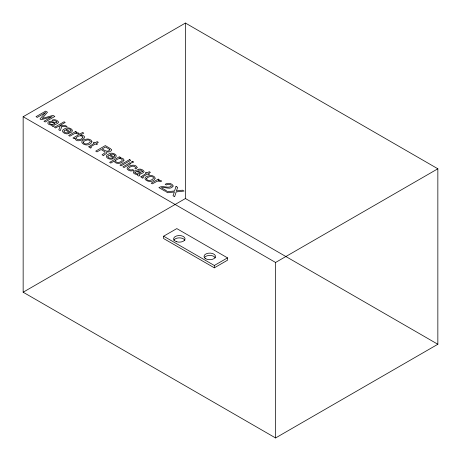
<?xml version="1.0" encoding="UTF-8"?>
<svg xmlns="http://www.w3.org/2000/svg" width="461" height="461" viewBox="0 0 461 461"><rect width="100%" height="100%" fill="white"/><g stroke="black" fill="none" stroke-linecap="round" stroke-linejoin="round"><path stroke-width="0.69" d="M23.154 116.737L185.426 23.05L437.846 168.784L437.846 344.263L275.574 437.95L23.154 292.216L23.154 116.737L275.574 262.47L437.846 168.784M23.154 292.216L185.426 198.53L437.846 344.263M163.626 236.205L176.805 228.598L227.509 257.866L227.509 260.211L214.325 267.824L163.626 238.55L163.626 236.205L214.325 265.478L227.509 257.866M275.574 262.47L275.574 437.95M214.325 265.478L214.325 267.824M185.426 23.05L185.426 198.53M204.223 257.889A5.734 3.313 0 0 1 209.767 255.434A5.734 3.313 0 0 1 215.304 257.889M173.803 240.325A5.734 3.313 0 0 1 179.341 237.87A5.734 3.313 0 0 1 184.884 240.325M137.136 167.401L136.047 169.06L134.906 168.398L135.505 167.504L135.338 167.038C133.373 165.245 130.025 166.444 128.636 168.38A2.04 1.176 0 0 0 128.913 169.32L130.918 170.017L132.739 169.648L133.88 170.311L132.33 170.806A3.394 1.959 0 0 1 130.163 170.841C121.053 168.202 135.033 161.846 137.136 167.401M88.806 146.788L90.506 148.125L91.434 147.589L90.615 147.059L90.857 146.633L95.427 143.999L96.545 144.645L97.502 144.086L96.384 143.44L98.337 142.316L97.15 141.631L95.197 142.754L94.251 142.207L93.289 142.766L94.234 143.313L88.806 146.788M140.859 176.84L142.564 178.182L143.492 177.646L142.674 177.116L142.916 176.69L147.485 174.051L148.598 174.696L149.56 174.143L148.442 173.497L150.395 172.368L149.208 171.682L147.255 172.812L146.304 172.264L145.348 172.817L146.293 173.365L140.859 176.84M63.97 131.172C64.183 132.929 66.753 133.12 68.124 132.67L69.277 133.338C65.716 135.39 58.691 131.016 65.018 128.602C68.061 126.101 76.18 130.158 70.303 132.86L65.18 129.898L63.97 131.172M107.851 156.51C108.058 158.261 110.628 158.451 112 158.002L113.158 158.67C109.591 160.722 102.567 156.348 108.894 153.934C111.937 151.433 120.056 155.49 114.184 158.192L109.055 155.23L107.851 156.51M56.899 121.911L56.864 122.298C54.283 124.17 50.929 119.399 48.175 122.061C46.509 124.263 50.802 125.288 52.375 125.04L51.932 125.536L52.387 126.291L53.315 126.694L54.179 126.187C51.649 125.006 58.397 124.095 58.564 122.263L58.501 121.917C57.124 119.941 54.11 119.001 51.949 120.252L53.044 120.886L55.032 120.661L56.899 121.911M142.426 171.285L142.391 171.676C139.81 173.549 136.456 168.772 133.702 171.44C132.03 173.641 136.329 174.667 137.902 174.419L137.459 174.909L137.914 175.67L138.842 176.067L139.706 175.566C137.176 174.385 143.924 173.474 144.091 171.642L144.028 171.296C142.651 169.32 139.637 168.38 137.476 169.631L138.571 170.265L140.559 170.04L142.426 171.285M83.245 142.201L83.205 142.553C84.686 145.192 89.238 143.867 90.362 141.544L89.987 140.772L88.933 140.15A2.265 1.308 0 0 0 87.094 139.983L84.622 140.841L83.245 142.201M146.465 178.701L146.419 179.047C147.9 181.692 152.453 180.366 153.576 178.038L153.208 177.266L152.147 176.649A2.265 1.308 0 0 0 150.309 176.477L147.837 177.341L146.465 178.701M111.464 149.946L111.003 150.989L109.453 151.876L106.681 152.021L106.658 153.265L104.071 155.029L103.685 155.737L102.088 154.815L104.889 152.839L105.079 151.992L101.132 149.508L97.012 151.882L95.715 151.133L105.31 145.595L110.675 148.782L111.464 149.946M82.934 137.148C82.029 139.487 77.765 140.853 76.088 138.525L76.065 138.098C77.235 135.914 81.522 134.658 82.934 137.148M74.97 138.127C76.255 145.227 91.837 135.845 80.283 135.125L83.764 133.114L82.623 132.457L72.988 138.018L74.077 138.64L74.97 138.127M91.929 141.677C88.696 149.52 74.106 141.049 87.094 139.055A4.086 2.357 0 0 1 89.762 139.464L91.14 140.242L91.929 141.677M155.144 178.177C151.917 186.019 137.32 177.543 150.309 175.549A4.086 2.357 0 0 1 152.977 175.958L154.354 176.742L155.144 178.177M49.454 122.805L49.385 123.162C50.583 124.891 53.413 124.758 54.951 123.49L51.338 122.234L49.454 122.805M134.981 172.184L134.912 172.541C136.11 174.27 138.94 174.137 140.478 172.869L136.865 171.613L134.981 172.184M71.011 130.348L70.032 131.621L66.142 129.38C67.617 128.619 70.314 128.498 71.011 130.348M114.887 155.68L113.907 156.953L110.023 154.712C111.493 153.951 114.19 153.83 114.887 155.68M109.637 149.871C108.053 152.833 104.007 150.148 102.215 148.88L105.494 146.99L109.217 149.197L109.637 149.871M173.157 186.008C170.933 190.474 164.992 186.526 161.333 187.736L166.444 190.687L165.332 191.327L158.907 187.621C162.71 184.826 167.562 188.82 171.221 186.336L171.204 185.264L169.976 184.481L168.006 184.331L166.369 184.959L165.176 184.267C167.568 182.706 172.207 182.948 173.157 186.008M123.997 160.244C122.493 163.453 116.777 164.75 114.397 161.794L114.374 160.998L110.801 163.067L109.62 162.387L119.376 156.752L120.523 157.414L119.595 157.95C121.226 157.8 123.859 158.221 123.997 160.244M176.021 186.417L174.563 190.975L166.208 191.834L167.775 192.738L174.379 191.995L173.019 195.769L174.633 196.697L176.177 191.909L184.077 191.067L182.527 190.174L176.425 190.889L177.646 187.356L176.021 186.417M61.82 126.51L60.27 130.67L58.766 129.806L60.114 126.504L58.224 126.458L55.597 127.974L54.467 127.322L64.067 121.779L65.197 122.436L59.625 125.651L65.612 125.674L67.116 126.544L61.82 126.51M115.659 160.486L115.492 161.327C117.209 163.54 121.082 162.278 122.338 160.174L122.326 159.748C120.707 157.529 117.232 158.815 115.659 160.486M45.334 112.703L39.998 118.967L41.283 119.71L52.116 116.616L43.997 121.278L45.23 121.986L54.83 116.449L52.986 115.383L42.135 118.489L47.489 112.213L45.627 111.136L36.033 116.679L37.272 117.394L45.334 112.703M75.656 131.477L68.66 135.517L69.836 136.191L74.682 133.534L76.664 133.471L77.944 134.082L79.183 133.367L78.053 132.826L75.564 132.82L76.774 132.117L75.656 131.477M129.576 159.604L119.975 165.142L121.157 165.822L130.751 160.278L129.576 159.604M129.881 162.819L122.92 166.842L124.113 167.533L131.08 163.511L129.881 162.819M132.514 161.298L131.183 162.07L132.376 162.756L133.713 161.99L132.514 161.298M158.209 179.139L151.214 183.178L152.389 183.853L157.236 181.196L159.218 181.133L160.497 181.749L161.736 181.029L160.607 180.487L158.117 180.482L159.327 179.784L158.209 179.139M205.71 258.748A5.734 3.313 0 0 0 215.304 257.261A5.734 3.313 0 0 0 208.28 253.204A5.734 3.313 0 0 0 205.71 258.748M176.471 241.708A5.734 3.313 0 0 0 185.08 238.844A5.734 3.313 0 0 0 176.471 235.974A5.734 3.313 0 0 0 176.471 241.708"/></g></svg>
